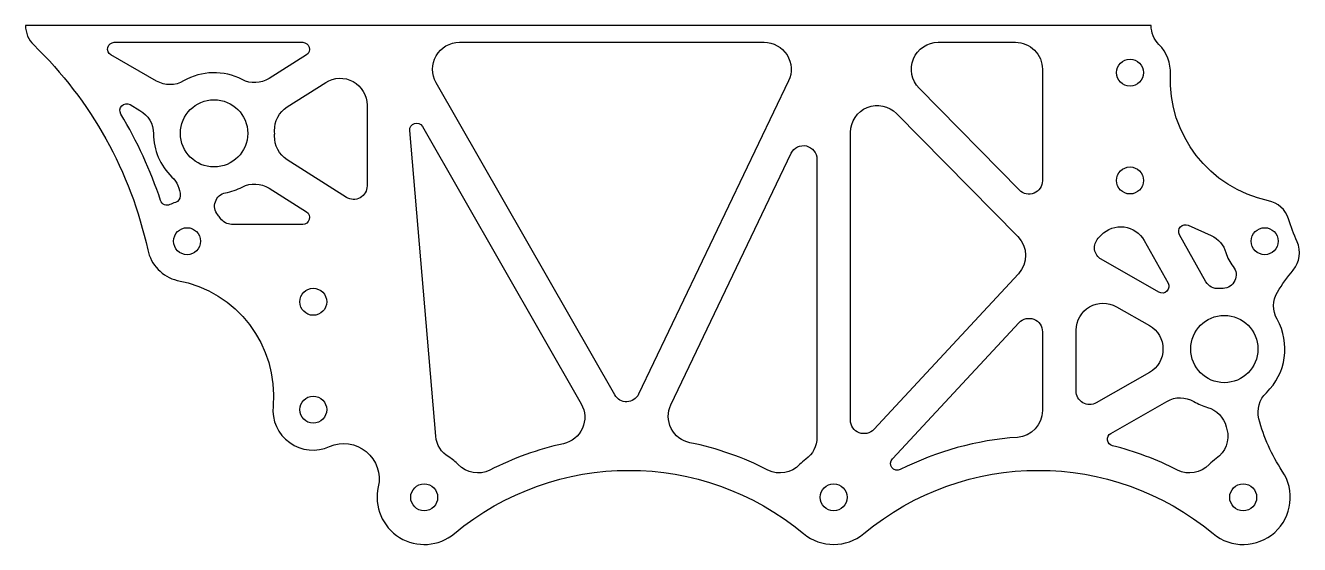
# Model space of a CAD drawing. Header units: inches. Extents: x 0 to 11.8, y -4.8 to 0.
import ezdxf

# ---------------------------------------------------------------- set-up
doc = ezdxf.new("R2010")
doc.units = ezdxf.units.IN
doc.header["$MEASUREMENT"] = 0

msp = doc.modelspace()

# ---------------------------------------------------------------- linework, layer by layer
for points in [[(11.721, -1.794, 0.27039), (11.534, -1.625, -0.366569), (10.625, -0.453, 0.207367), (10.518, -0.175, -0.196315), (10.446, 0), (0, 0, 0.203155), (0.076, -0.18, -0.147997), (1.134, -2.08, 0.285344), (1.409, -2.364, -0.388848), (2.297, -3.529, 0.572557), (2.822, -3.905, -0.618455), (3.274, -4.277, 0.718185), (3.98, -4.711, -0.361842), (7.22, -4.711, 0.361842), (7.78, -4.711, -0.361842), (11.02, -4.711, 0.867408), (11.663, -4.131, -0.086316), (11.446, -3.647, -0.269396), (11.515, -3.405, 0.341911), (11.615, -2.724, -0.269396), (11.618, -2.472, -0.040612), (11.764, -2.268, 0.287837), (11.801, -2.005, -0.028288)], [(1.217, -0.515), (0.793, -0.273, -0.769097), (0.824, -0.156), (2.573, -0.156, -0.750878), (2.607, -0.272), (2.26, -0.491, -0.267949), (2.011, -0.502, 0.257982), (1.467, -0.514, -0.267949)], [(4.027, -0.156), (6.855, -0.156, -0.551929), (7.081, -0.514), (5.69, -3.418, -0.604481), (5.469, -3.426), (3.81, -0.531, -0.576239)], [(8.471, -0.156), (9.187, -0.156, -0.414214), (9.437, -0.406), (9.437, -1.439, -0.670861), (9.223, -1.527), (8.293, -0.582, -0.665503)], [(2.978, -1.594), (2.428, -1.245, -0.267949), (2.312, -1.023, 0.020875), (2.312, -0.977, -0.267949), (2.428, -0.755), (2.786, -0.528, -0.59135), (3.17, -0.739), (3.17, -1.488, -0.59135)], [(1.188, -1.003, 0.202274), (1.359, -1.405, -0.199148), (1.436, -1.58, -0.334942), (1.391, -1.641, 0.036604), (1.34, -1.661, -0.450251), (1.254, -1.624, 0.055556), (0.885, -0.821, -0.77263), (0.97, -0.734), (1.062, -0.787, -0.267949)], [(7.656, -3.66), (7.656, -0.991, -0.670861), (8.084, -0.816), (9.209, -1.958, -0.401569), (9.214, -2.303), (7.873, -3.745, -0.68126)], [(4.016, -4.072, 0.064974), (3.928, -4.001, -0.239057), (3.808, -3.809), (3.566, -0.973, -0.803115), (3.683, -0.936), (5.157, -3.509, -0.506729), (4.993, -3.878, 0.064055), (4.31, -4.122, -0.330658)], [(7.344, -1.239), (7.344, -3.82, -0.239057), (7.241, -4.022, 0.043605), (7.184, -4.072, -0.330658), (6.89, -4.122, 0.067772), (6.166, -3.869, -0.488338), (5.99, -3.516), (7.106, -1.185, -0.798416)], [(1.785, -1.756, -0.57517), (1.856, -1.552, 0.073018), (2.011, -1.498, -0.267949), (2.26, -1.509), (2.607, -1.728, -0.750878), (2.573, -1.844), (1.913, -1.844, -0.248268), (1.81, -1.789, 0.027493)], [(9.955, -1.973), (9.983, -1.943, -0.504498), (10.382, -1.994), (10.603, -2.388, -0.760374), (10.518, -2.473), (9.983, -2.168, -0.487316)], [(11.113, -2.438, 0.016739), (11.075, -2.44, -0.295512), (10.955, -2.376), (10.71, -1.94, -0.723059), (10.79, -1.852), (11.003, -1.948, -0.219217), (11.14, -2.105, 0.09802), (11.207, -2.235, -0.621488)], [(10.43, -3.217), (9.937, -3.499, -0.575867), (9.75, -3.39), (9.75, -2.825, -0.575867), (10.124, -2.608), (10.43, -2.783, -0.580323)], [(8.045, -4.019), (9.221, -2.755, -0.68126), (9.437, -2.84), (9.437, -3.57, -0.394223), (9.205, -3.819, 0.100006), (8.118, -4.118, -0.837033)], [(11.142, -3.72, 0.003631), (11.149, -3.746, -0.316065), (11.05, -4.016, 0.049866), (10.984, -4.072, -0.330658), (10.69, -4.122, 0.056746), (10.087, -3.897, -0.676209), (10.072, -3.782), (10.592, -3.485, -0.267949), (10.842, -3.486, 0.061959), (10.969, -3.541, -0.267058)]]:
    msp.add_lwpolyline(points, format="xyb", close=True)
for centre, radius in [((10.25, -0.437), 0.125), ((1.75, -1), 0.312), ((10.25, -1.437), 0.125), ((1.5, -2), 0.125), ((11.5, -2), 0.125), ((2.67, -2.562), 0.125), ((11.125, -3), 0.312), ((2.67, -3.562), 0.125), ((3.7, -4.375), 0.125), ((7.5, -4.375), 0.125), ((11.3, -4.375), 0.125)]:
    msp.add_circle(centre, radius)

doc.saveas('drawing.dxf')
